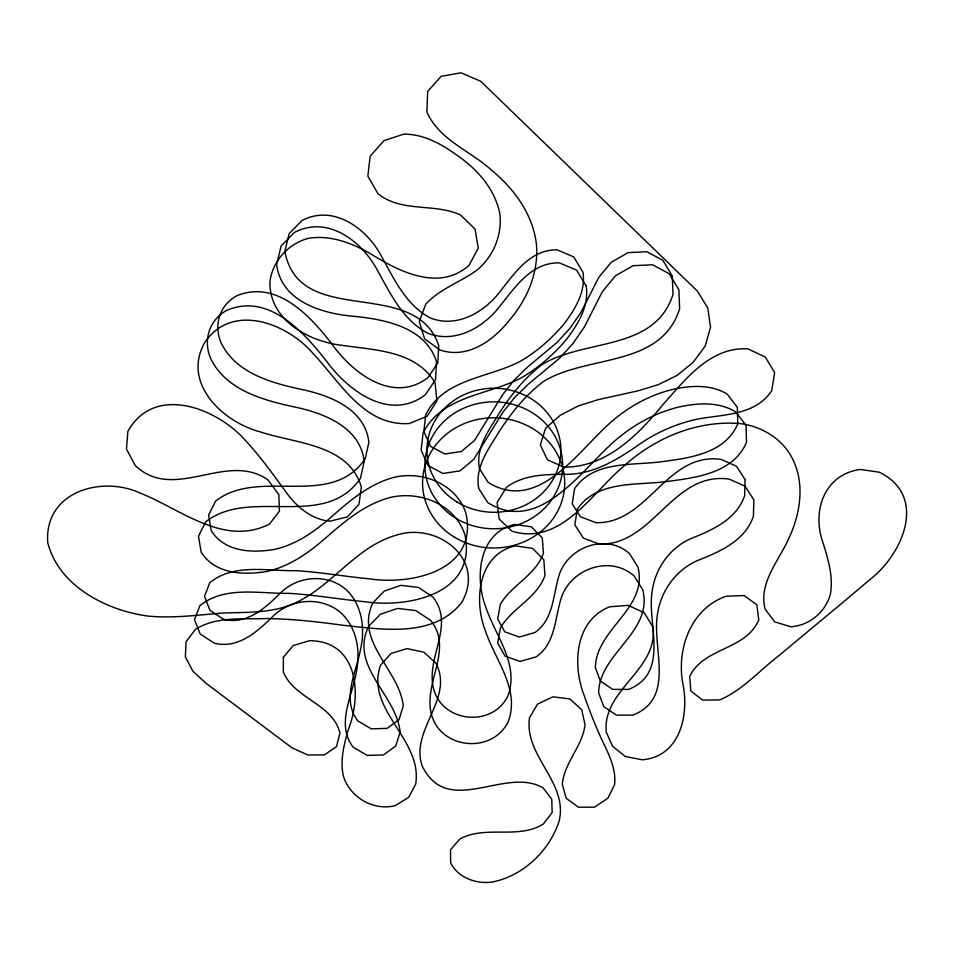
<?xml version="1.0" encoding="UTF-8"?>
<svg xmlns="http://www.w3.org/2000/svg" width="955" height="955" viewBox="0 0 955 955"><rect width="100%" height="100%" fill="white"/><g stroke="black" fill="none" stroke-linecap="round" stroke-linejoin="round"><path stroke-width="1.43" d="M283.36 657.207L283.36 672.105C294.749 699.287 332.507 703.381 339.944 733.034L336.506 746.607L324.402 754.892L307.904 755.011L292.015 747.872L206.077 683.314L192.898 671.246L185.342 656.777L186.082 641.7L195.417 629.369C216.713 616.059 242.725 619.509 266.66 618.553C291.884 618.912 316.976 621.681 341.95 625.131C381.797 629.309 433.033 638.298 461.563 602.712C486.644 559.463 437.569 521.657 396.289 535.182C355.391 546.785 332.197 586.489 294.271 603.381C271.626 613.504 246.569 612.071 222.384 613.05C197.613 615.032 172.771 618.53 147.894 616.059C106.399 610.52 58.852 586.119 47.75 542.703C43.954 491.98 101.111 475.005 140.469 493.162C180.972 509.337 224.127 546.988 269.453 524.104L279.457 511.08L278.872 494.666L267.997 479.959C226.586 450.617 174.407 502.867 135.323 465.574L126.454 449.101L127.886 431.385C154.626 383.134 218.265 408.549 246.402 441.544C260.058 456.299 271.781 472.641 283.635 488.829C294.546 504.825 309.647 519.114 329.714 521.239L347.369 516.942L358.985 504.24L361.36 487.11C348.587 443.765 295.74 443.86 260.142 431.839C222.754 421.955 181.534 383.134 204.847 342.32C232.125 302.281 286.655 323.017 312.739 353.135C339.932 381.642 363.915 426.634 409.373 423.507L427.112 416.225L436.913 401.028L435.074 382.812C415.938 350.485 374.575 350.163 341.556 345.268C307.988 341.233 268.88 319.686 269.919 281.355C273.023 260.476 288.279 243.692 308.62 238.249C330.705 234.858 351.941 243.036 370.791 253.887C399.441 271.733 439.145 291.896 469.132 265.251L478.264 248.049L475.053 229.093L460.561 214.994C434.083 202.806 401.792 212.87 377.953 193.71L367.842 176.09L370.182 156.178L383.97 140.648L403.893 134.106C426.742 134.189 446.164 146.915 463.748 160.201C481.069 173.679 495.323 191.549 499.799 213.454C502.366 234.811 493.699 255.677 477.56 269.704C460.752 282.083 440.171 288.529 425.775 304.156L419.245 321.656L424.653 338.882L439.98 349.972C467.246 359.355 493.019 340.863 509.313 320.355C527.47 299.202 539.05 271.793 536.364 243.561C532.604 214.326 514.59 189.412 492.422 170.909C470.815 150.95 439.467 140.361 426.909 112.093L427.661 91.477L441.115 76.316L461.014 72.795L480.807 81.33L697.52 291.215L707.798 308.095L710.544 327.219L705.16 346.128L693.103 362.387L677.023 375.411L658.365 384.602L638.453 390.738L597.902 399.727L578.288 405.935L560.322 415.246L545.603 428.198L540.327 444.863L547.406 459.821L563.868 467.102C606.437 467.568 638.346 434.644 663.427 404.084C685.702 379.028 710.795 346.45 748.04 348.909L765.337 357.098L774.636 372.605L771.759 390.643C755.31 415.759 723.03 414.195 696.816 419.245A142.044 124.58 -15.2 0 0 639.468 444.29C617.24 459.868 592.625 474.945 564.477 474.313C544.434 474.36 523.173 474.91 506.401 487.337L497.113 502.449L499.202 519.162L512.023 531.243C561.695 546.248 592.184 492.076 624.916 465.181C656.061 437.235 698.093 420.069 740.268 423.59A75.409 67.065 -17.7 0 1 789.224 453.016C806.617 480.234 800.827 514.888 786.992 542.273C776.749 563.235 758.736 584.185 765.086 609.063L774.672 621.836L790.895 626.814C809.589 625.346 825.299 612.346 830.361 594.297C833.464 576.641 828.2 559.355 822.959 542.655C811.714 511.367 824.022 474.48 860.216 469.442L879.448 472.224C928.391 496.457 902.547 554.831 869.265 580.067C839.541 605.494 809.219 630.216 779.256 655.369C759.5 670.362 742.895 690.083 719.7 699.908L702.558 700.087L690.835 690.966L689.701 676.462C703.572 647.096 746.142 650.367 758.748 619.867L756.873 604.766L744.112 595.55L726.051 596.254C690.954 608.61 676.701 648.361 682.67 682.789C689.426 714.065 680.664 756.432 642.393 759.786L625.429 756.551L612.728 746.428L606.258 732.175C601.996 689.462 658.819 669.873 652.862 626.826L644.243 612.812L628.247 605.375L609.696 606.783C574.707 620.511 572.272 665.122 584.221 695.67C589.605 710.962 595.526 726.075 602.33 740.805C608.98 754.617 616.393 768.978 614.543 784.795L607.858 798.261L594.559 807.154L578.408 807.202L566.196 798.273L562.292 784.162C564.417 762.341 582.371 746.488 585.045 724.809L581.702 709.756L569.932 698.976L553.029 696.804L537.581 704.038L529.512 717.766C523.901 756.085 568.165 782.109 559.212 820.775C549.579 850.929 522.707 876.523 491.252 882.205A37.591 30.238 1.3 0 1 450.641 862.842L450.533 849.807L459.844 839.027C485.904 824.786 517.849 839.839 543.383 823.986L552.169 812.61L551.751 799.192L543.109 787.875C505.064 765.838 448.373 818.423 422.301 766.292C409.397 730.109 454.52 699.144 435.993 663.295L423.925 652.229L407.176 648.6L391.084 653.411L380.496 665.253C364.917 710.329 423.077 739.337 415.652 784.174L408.764 797.282L395.37 805.602C373.429 811.189 349.852 797.449 343.334 775.89C339.944 760.526 343.919 745.163 348.026 730.36C362.22 695.324 358.531 640.996 309.551 640.686L293.245 645.556L283.36 657.207M745.055 479.529L744.673 495.526C736.651 519.58 712.108 530.144 690.381 538.811C669.348 548.313 655.094 568.894 652.098 591.611C646.905 624.331 670.183 672.881 628.497 689.414L612.704 689.391L600.385 681.094L595.383 667.64C596.027 628.724 648.23 608.61 637.964 567.186L629.524 553.625C606.604 533.069 568.774 546.439 559.344 574.504C552.885 594.476 553.972 619.198 534.943 632.52L519.341 637.009L504.789 631.804L497.71 619.079L500.336 604.312C511.785 584.663 535.624 575.411 543.407 553.255L542.297 537.94L531.326 526.79L514.673 524.426C478.539 532.806 474.492 577.799 485.785 607.058C495.239 635.767 519.615 664.131 507.929 695.837C492.589 727.782 441.89 722.947 433.498 688.257C425.691 657.541 455.428 624.749 432.782 596.947L418.493 587.444L400.861 585.355L384.28 591.073L372.832 602.915C354.484 641.856 399.405 669.718 403.261 705.924L399.047 719.592L387.085 728.402L371.28 728.844L357.767 720.846C340.995 698.702 356.716 671.628 360.835 647.896C365.288 626.981 361.659 603.19 344.862 588.519C325.953 573.561 298.282 576.044 281.057 592.398C265.8 607.559 247.035 625.179 223.613 619.282L209.921 610.329L204.513 596.314L209.825 582.657C233.939 563.128 267.328 571.186 295.954 570.684C320.558 572.176 344.851 576.498 369.358 578.837C412.047 585.272 477.989 570.696 466.064 513.754C456.717 483.803 421.704 470.039 392.768 477.679C369.812 484.149 351.118 499.513 333.558 514.996C316.427 530.144 297.411 544.35 274.646 549.376C252.216 553.231 224.389 552.086 211.162 530.503L208.62 515.055L215.615 501.124C258.781 467.007 330.764 509.803 365.264 458.615L368.869 442.32C365.216 408.883 329.547 395.155 300.837 389.306C270.432 382.633 235.312 372.868 220.856 342.272A41.196 38.009 30.9 0 1 236.792 295.787C276.735 279.23 310.769 316.248 332.698 345.077C353.41 373.847 393.675 403.965 427.959 377.583L437.784 362.995L438.727 345.435C414.506 275.35 299.763 329.511 284.841 251.475L289.138 233.665L301.935 220.569C333.916 203.606 367.926 229.272 382.203 257.683C394.642 280.173 406.412 305.206 430.12 317.872C455.117 327.947 481.225 314.004 497.424 294.868C513.193 275.494 528.807 249.506 557.04 249.84L573.764 256.931L583.004 272.33C585.857 291.991 575.089 309.265 563.748 324.294C551.286 338.906 536.817 351.786 520.117 361.396C488.339 378.073 443.299 378.741 425.691 414.888L423.853 431.457L430.502 446.307L444.803 454.007L461.349 451.512L474.551 440.386L502.808 394.451L514.279 380.006L527.697 366.947L557.099 342.403L570.087 328.162L581.046 312.237L598.737 277.439L611.248 262.291L628.068 252.621L646.869 251.714L662.925 260.393L672.272 275.9L673.012 294.295C655.011 351.691 583.899 338.536 541.891 364.726C522.23 379.732 507.236 399.715 494.606 420.761C485.558 435.134 475.948 450.963 479.458 468.654L488.148 482.347C536.376 512.668 575.865 454.556 606.891 425.835C625.453 408.43 648.075 395.382 672.869 389.354C691.002 385.426 710.723 384.185 727.233 394.105L737.332 407.343L737.785 423.817C724.821 454.461 687.373 458.328 658.389 462.113C629.536 465.383 593.186 461.432 574.564 488.662L572.224 503.93L580.485 516.774L595.944 522.695C648.17 524.08 666.363 451.763 721.109 459.403L736.508 466.255L745.055 479.529M586.227 286.094C589.163 306.424 577.966 324.258 566.196 339.765C553.243 354.854 538.226 368.141 520.917 378.049C487.993 395.263 441.377 395.836 423.041 433.176L421.155 450.235L428.055 465.527L442.881 473.453L460.012 470.887L473.692 459.439L502.963 412.13L514.852 397.244L528.772 383.779L559.284 358.459L572.773 343.764L584.162 327.314L602.557 291.382L615.569 275.72L633.046 265.717L652.563 264.786L669.228 273.763L678.898 289.795L679.626 308.811C660.729 368.141 587.098 354.436 543.49 381.487C523.137 396.922 507.571 417.526 494.463 439.24C485.104 454.019 475.136 470.302 478.777 488.542L487.778 502.628C537.57 533.869 578.658 474.098 610.83 444.493C630.109 426.539 653.59 413.109 679.28 406.914C698.081 402.879 718.506 401.577 735.637 411.832L746.07 425.476L746.488 442.44C732.891 474.074 694.142 477.942 664.131 481.857C634.251 485.236 596.66 481.081 577.274 509.146L574.826 524.844L583.374 538.059L599.358 544.147C653.507 545.568 672.272 471.269 729.095 479.076L745.031 486.143L753.853 499.799L753.411 516.261C744.984 541.055 719.557 551.835 697.09 560.728C675.388 570.433 660.526 591.515 657.374 614.925C651.99 648.505 675.806 698.415 632.795 715.152L616.476 715.128L603.763 706.628L598.618 692.853C599.382 652.862 653.292 632.461 642.787 589.856L634.084 575.925C610.388 554.855 571.341 568.416 561.445 597.341C554.76 617.849 555.81 643.264 536.173 656.849L520.045 661.433L505.004 656.097L497.674 643.049L500.408 627.913C512.262 607.714 536.877 598.308 544.971 575.519L543.825 559.785L532.484 548.337L515.234 545.902C478.013 554.354 473.585 600.623 485.343 630.718C495.108 660.12 520.32 689.152 508.239 721.682C492.314 754.343 440.171 749.46 431.362 713.886C423.28 682.419 453.959 648.767 430.538 620.332L415.747 610.579L397.519 608.431L380.377 614.28L368.546 626.432C349.291 666.674 396.337 694.703 400.145 731.96L395.8 745.951L383.468 754.951L367.15 755.405L353.183 747.216C335.838 724.606 352.001 696.816 356.227 672.547C360.811 651.047 356.943 626.623 339.61 611.666C320.032 596.326 291.49 598.809 273.643 615.617C257.874 631.219 238.452 649.233 214.326 643.169L200.156 633.977L194.51 619.604L199.953 605.601C224.938 585.534 259.402 593.867 288.995 593.342C314.434 594.87 339.574 599.322 364.929 601.734C408.8 608.263 477.225 593.7 464.93 534.919C455.141 504.001 418.899 489.987 389.007 497.794C365.299 504.431 345.937 520.212 327.78 536.161C310.053 551.739 290.392 566.327 266.899 571.46C243.692 575.388 214.959 574.253 201.147 552.062L198.473 536.173L205.671 521.872C250.246 486.764 324.772 530.873 360.501 478.18L364.201 461.408C360.286 426.837 323.291 412.835 293.603 406.782C262.088 399.882 225.69 389.879 210.554 358.256A42.736 39.227 29.9 0 1 226.92 310.268C268.594 292.696 303.38 331.731 326.538 361.181C348.121 390.893 389.843 421.907 425.369 394.713L435.54 379.684L436.507 361.575C425.405 327.338 385.51 319.436 354.054 316.332C322.229 313.729 281.14 301.517 276.663 264.475L281.08 246.056L294.343 232.507C328.019 214.72 362.351 241.591 377.75 270.91C390.702 294.164 402.974 320.056 427.565 333.116C453.47 343.514 480.532 329.165 497.388 309.36C513.754 289.305 530.037 262.458 559.284 262.828L576.653 270.17L586.227 286.094M456.92 501.936A66.993 62.027 0.4 0 0 560.776 454.126A66.993 62.027 0.4 0 0 464.035 394.713A66.993 62.027 0.4 0 0 456.92 501.936M455.726 518.159A68.867 63.448 0.4 0 0 562.519 469.311A68.867 63.448 0.4 0 0 463.103 408.465A68.867 63.448 0.4 0 0 455.726 518.159M454.329 537.092A71.064 65.095 0.5 0 0 564.548 487.074A71.064 65.095 0.5 0 0 462.005 424.569A71.064 65.095 0.5 0 0 454.329 537.092"/></g></svg>
